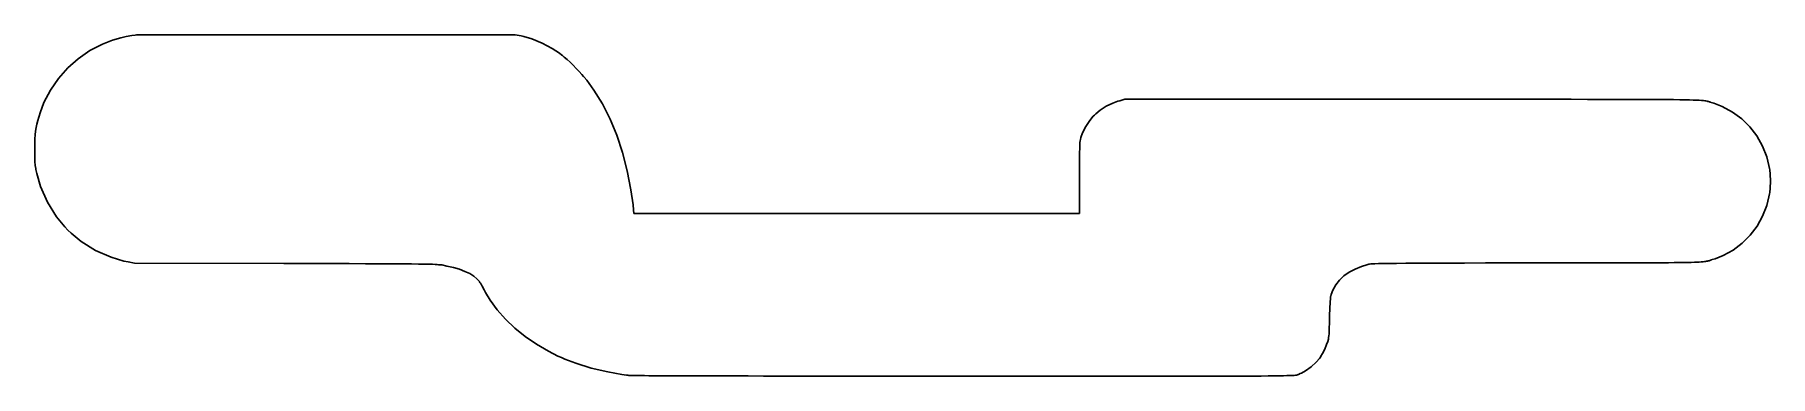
# Model space of a CAD drawing. Extents: x 0 to 1124, y 0 to 221.
import ezdxf

# ---------------------------------------------------------------- set-up
doc = ezdxf.new("R2010")
doc.units = 0
doc.layers.get('0').update_dxf_attribs({"linetype": 'CONTINUOUS'})

msp = doc.modelspace()

# ---------------------------------------------------------------- linework, layer by layer
at = {"color": 0}
for p, q in [((43.9, 214.9), (35.7, 210.7)), ((50.4, 217.5), (43.9, 214.9)), ((52.7, 218.2), (50.4, 217.5)), ((53.4, 218.4), (52.7, 218.2)), ((55.7, 219), (53.4, 218.4)), ((59.3, 219.8), (55.7, 219)), ((62.8, 220.5), (59.3, 219.8)), ((65, 220.8), (62.8, 220.5)), ((65.8, 220.9), (65, 220.8)), ((66, 220.9), (65.8, 220.9)), ((66.5, 220.9), (66, 220.9)), ((68.5, 220.9), (66.5, 220.9)), ((71.7, 220.9), (68.5, 220.9)), ((75.9, 220.9), (71.7, 220.9)), ((81.2, 220.9), (75.9, 220.9)), ((87.4, 221), (81.2, 220.9)), ((94.5, 221), (87.4, 221)), ((102.5, 221), (94.5, 221)), ((111.3, 221), (102.5, 221)), ((120.8, 221), (111.3, 221)), ((130.9, 221), (120.8, 221)), ((141.6, 221), (130.9, 221)), ((152.8, 221), (141.6, 221)), ((164.5, 221), (152.8, 221)), ((176.6, 221), (164.5, 221)), ((186, 221), (176.6, 221)), ((189.1, 221), (186, 221)), ((311.1, 221), (189.1, 221)), ((315, 220.2), (311.1, 221)), ((316.7, 219.8), (315, 220.2)), ((321.8, 218.3), (316.7, 219.8)), ((328.5, 215.6), (321.8, 218.3)), ((335, 212.1), (328.5, 215.6)), ((28.2, 205.5), (21.4, 199.5)), ((35.7, 210.7), (28.2, 205.5)), ((339.8, 209), (335, 212.1)), ((341.3, 207.8), (339.8, 209)), ((341.7, 207.5), (341.3, 207.8)), ((342.9, 206.5), (341.7, 207.5)), ((344.7, 205), (342.9, 206.5)), ((346.6, 203.2), (344.7, 205)), ((348.6, 201.2), (346.6, 203.2)), ((15.4, 192.7), (10.3, 185.2)), ((21.4, 199.5), (15.4, 192.7)), ((350.6, 199.2), (348.6, 201.2)), ((352.6, 197.2), (350.6, 199.2)), ((354.3, 195.3), (352.6, 197.2)), ((355.4, 194), (354.3, 195.3)), ((355.8, 193.5), (355.4, 194)), ((357.4, 191.5), (355.8, 193.5)), ((362, 185.2), (357.4, 191.5)), ((10.3, 185.2), (6, 177.1)), ((367.6, 176.2), (362, 185.2)), ((3.5, 170.5), (2.8, 168.3)), ((6, 177.1), (3.5, 170.5)), ((372.5, 166.4), (367.6, 176.2)), ((686.2, 169), (685.4, 168.2)), ((687.1, 169.8), (686.2, 169)), ((689.9, 172.1), (687.1, 169.8)), ((693.8, 174.7), (689.9, 172.1)), ((698, 176.8), (693.8, 174.7)), ((701.4, 178), (698, 176.8)), ((702.6, 178.3), (701.4, 178)), ((705.9, 179.2), (702.6, 178.3)), ((890.9, 179.2), (705.9, 179.2)), ((895.5, 179.2), (890.9, 179.2)), ((909.2, 179.2), (895.5, 179.2)), ((926.3, 179.2), (909.2, 179.2)), ((942.2, 179.2), (926.3, 179.2)), ((956.9, 179.2), (942.2, 179.2)), ((970.5, 179.2), (956.9, 179.2)), ((983.2, 179.2), (970.5, 179.2)), ((994.8, 179.2), (983.2, 179.2)), ((1005.4, 179.1), (994.8, 179.2)), ((1015.1, 179.1), (1005.4, 179.1)), ((1024, 179.1), (1015.1, 179.1)), ((1032, 179.1), (1024, 179.1)), ((1039.2, 179.1), (1032, 179.1)), ((1045.7, 179.1), (1039.2, 179.1)), ((1051.5, 179), (1045.7, 179.1)), ((1056.6, 179), (1051.5, 179)), ((1061.1, 179), (1056.6, 179)), ((1065.1, 178.9), (1061.1, 179)), ((1068.5, 178.9), (1065.1, 178.9)), ((1071.4, 178.8), (1068.5, 178.9)), ((1073.9, 178.7), (1071.4, 178.8)), ((1076, 178.7), (1073.9, 178.7)), ((1077.8, 178.6), (1076, 178.7)), ((1079.2, 178.5), (1077.8, 178.6)), ((1080.4, 178.4), (1079.2, 178.5)), ((1081.4, 178.3), (1080.4, 178.4)), ((1082.1, 178.2), (1081.4, 178.3)), ((1082.8, 178), (1082.1, 178.2)), ((1083.3, 177.9), (1082.8, 178)), ((1083.8, 177.7), (1083.3, 177.9)), ((1084.3, 177.6), (1083.8, 177.7)), ((1084.9, 177.4), (1084.3, 177.6)), ((1085.3, 177.3), (1084.9, 177.4)), ((1085.5, 177.2), (1085.3, 177.3)), ((1087.3, 176.7), (1085.5, 177.2)), ((1092.7, 174.6), (1087.3, 176.7)), ((1099.3, 171), (1092.7, 174.6)), ((1105.3, 166.6), (1099.3, 171)), ((0.5, 158.6), (0.3, 156.2)), ((0.9, 160.9), (0.5, 158.6)), ((1.4, 163.2), (0.9, 160.9)), ((2, 165.6), (1.4, 163.2)), ((2.6, 167.6), (2, 165.6)), ((2.8, 168.3), (2.6, 167.6)), ((376.9, 156), (372.5, 166.4)), ((678.5, 157.6), (677.4, 154.4)), ((680.5, 161.7), (678.5, 157.6)), ((683.1, 165.5), (680.5, 161.7)), ((685.4, 168.2), (683.1, 165.5)), ((1110.6, 161.4), (1105.3, 166.6)), ((1115.1, 155.5), (1110.6, 161.4)), ((0.1, 153.6), (0, 150.6)), ((0, 150.6), (0, 147.9)), ((0, 147.9), (0, 147.1)), ((0, 147.1), (0, 145.8)), ((0.3, 156.2), (0.1, 153.6)), ((380.5, 144.8), (376.9, 156)), ((676.6, 147.6), (676.5, 144.6)), ((676.8, 151.2), (676.6, 149.7)), ((676.6, 149.7), (676.6, 147.6)), ((676.9, 152.3), (676.8, 151.2)), ((677.1, 153.1), (676.9, 152.3)), ((677.2, 153.3), (677.1, 153.1)), ((677.4, 154.4), (677.2, 153.3)), ((1118.8, 149), (1115.1, 155.5)), ((1121.5, 142), (1118.8, 149)), ((0, 145.8), (0, 142.2)), ((0, 142.2), (0.1, 138.9)), ((0.1, 138.9), (0.4, 136.4)), ((0.4, 136.4), (0.7, 134.5)), ((383.6, 133), (380.5, 144.8)), ((676.5, 144.6), (676.5, 140.5)), ((676.5, 140.5), (676.5, 135)), ((676.5, 135), (676.5, 129.7)), ((1122.9, 136.4), (1121.5, 142)), ((1123.2, 134.5), (1122.9, 136.4)), ((0.7, 134.5), (0.8, 133.9)), ((0.8, 133.9), (1.3, 131.1)), ((1.3, 131.1), (3.7, 122.9)), ((386, 120.6), (383.6, 133)), ((676.5, 129.7), (676.5, 127.9)), ((676.5, 127.9), (676.5, 105.4)), ((1123.4, 133.6), (1123.2, 134.5)), ((1123.6, 130.8), (1123.4, 133.6)), ((1123.8, 126.2), (1123.6, 130.8)), ((1123.6, 121.7), (1123.8, 126.2)), ((3.7, 122.9), (8.2, 112.6)), ((8.2, 112.6), (14.1, 103.2)), ((387.4, 110.9), (386, 120.6)), ((1121.5, 110.6), (1122.9, 116.1)), ((1122.9, 116.1), (1123.2, 118)), ((1123.2, 118), (1123.4, 118.9)), ((1123.4, 118.9), (1123.6, 121.7)), ((14.1, 103.2), (19.5, 96.6)), ((387.7, 107.7), (387.4, 110.9)), ((387.9, 105.4), (387.7, 107.7)), ((676.5, 105.4), (387.9, 105.4)), ((1115.2, 97.2), (1118.8, 103.6)), ((1118.8, 103.6), (1121.5, 110.6)), ((19.5, 96.6), (21.5, 94.6)), ((21.5, 94.6), (23.5, 92.7)), ((23.5, 92.7), (30, 87.3)), ((1105.5, 86.1), (1110.7, 91.3)), ((1110.7, 91.3), (1115.2, 97.2)), ((30, 87.3), (39.3, 81.4)), ((39.3, 81.4), (49.5, 77)), ((1093.2, 78.1), (1099.7, 81.7)), ((1099.7, 81.7), (1105.5, 86.1)), ((49.5, 77), (57.8, 74.5)), ((57.8, 74.5), (60.6, 74)), ((60.6, 74), (64.6, 73.1)), ((64.6, 73.1), (161.4, 73)), ((161.4, 73), (165.3, 73)), ((165.3, 73), (177.2, 72.9)), ((177.2, 72.9), (191.2, 72.9)), ((191.2, 72.9), (203.5, 72.9)), ((203.5, 72.9), (214.2, 72.8)), ((214.2, 72.8), (223.5, 72.8)), ((223.5, 72.8), (231.5, 72.8)), ((231.5, 72.8), (238.2, 72.7)), ((238.2, 72.7), (243.9, 72.7)), ((243.9, 72.7), (248.5, 72.6)), ((248.5, 72.6), (252.2, 72.6)), ((252.2, 72.6), (255.2, 72.5)), ((255.2, 72.5), (257.5, 72.5)), ((257.5, 72.5), (259.2, 72.4)), ((259.2, 72.4), (260.5, 72.3)), ((260.5, 72.3), (261.5, 72.2)), ((261.5, 72.2), (262.1, 72.2)), ((262.1, 72.2), (262.3, 72.1)), ((262.3, 72.1), (263.5, 72)), ((263.5, 72), (266.9, 71.3)), ((266.9, 71.3), (271.2, 70.3)), ((271.2, 70.3), (275.1, 69.2)), ((275.1, 69.2), (278.6, 67.9)), ((278.6, 67.9), (281.7, 66.4)), ((851, 67.3), (854.9, 69.4)), ((854.9, 69.4), (859.1, 71.1)), ((859.1, 71.1), (862.6, 72.2)), ((862.6, 72.2), (863.8, 72.5)), ((863.8, 72.5), (863.9, 72.5)), ((863.9, 72.5), (864.3, 72.6)), ((864.3, 72.6), (865.1, 72.7)), ((865.1, 72.7), (866.2, 72.8)), ((866.2, 72.8), (867.8, 72.8)), ((867.8, 72.8), (870, 72.9)), ((870, 72.9), (873, 73)), ((873, 73), (876.8, 73)), ((876.8, 73), (881.7, 73)), ((881.7, 73), (887.7, 73.1)), ((887.7, 73.1), (894.9, 73.1)), ((894.9, 73.1), (903.6, 73.2)), ((903.6, 73.2), (913.8, 73.2)), ((913.8, 73.2), (925.7, 73.2)), ((925.7, 73.2), (939.4, 73.3)), ((939.4, 73.3), (955, 73.3)), ((955, 73.3), (968.2, 73.3)), ((968.2, 73.3), (972.6, 73.3)), ((972.6, 73.3), (975.2, 73.3)), ((975.2, 73.3), (983.1, 73.3)), ((983.1, 73.3), (993, 73.4)), ((993, 73.4), (1002.1, 73.4)), ((1002.1, 73.4), (1010.6, 73.4)), ((1010.6, 73.4), (1018.4, 73.4)), ((1018.4, 73.4), (1025.7, 73.4)), ((1025.7, 73.4), (1032.3, 73.4)), ((1032.3, 73.4), (1038.4, 73.5)), ((1038.4, 73.5), (1044, 73.5)), ((1044, 73.5), (1049.1, 73.5)), ((1049.1, 73.5), (1053.6, 73.5)), ((1053.6, 73.5), (1057.8, 73.5)), ((1057.8, 73.5), (1061.5, 73.6)), ((1061.5, 73.6), (1064.8, 73.6)), ((1064.8, 73.6), (1067.8, 73.6)), ((1067.8, 73.6), (1070.4, 73.7)), ((1070.4, 73.7), (1072.6, 73.7)), ((1072.6, 73.7), (1074.6, 73.8)), ((1074.6, 73.8), (1076.3, 73.9)), ((1076.3, 73.9), (1077.8, 73.9)), ((1077.8, 73.9), (1079.1, 74)), ((1079.1, 74), (1080.2, 74.1)), ((1080.2, 74.1), (1081.1, 74.2)), ((1081.1, 74.2), (1081.8, 74.3)), ((1081.8, 74.3), (1082.5, 74.4)), ((1082.5, 74.4), (1083.1, 74.5)), ((1083.1, 74.5), (1083.6, 74.6)), ((1083.6, 74.6), (1084.1, 74.8)), ((1084.1, 74.8), (1084.5, 74.9)), ((1084.5, 74.9), (1085, 75.1)), ((1085, 75.1), (1085.6, 75.3)), ((1085.6, 75.3), (1086, 75.4)), ((1086, 75.4), (1086.2, 75.5)), ((1086.2, 75.5), (1088, 76)), ((1088, 76), (1093.2, 78.1)), ((281.7, 66.4), (284.3, 64.8)), ((284.3, 64.8), (286.3, 63.1)), ((286.3, 63.1), (287.5, 61.8)), ((287.5, 61.8), (287.9, 61.3)), ((287.9, 61.3), (288, 61.1)), ((288, 61.1), (288.3, 60.7)), ((288.3, 60.7), (288.7, 60.2)), ((288.7, 60.2), (288.9, 59.8)), ((288.9, 59.8), (289.1, 59.6)), ((289.1, 59.6), (289.1, 59.6)), ((289.1, 59.6), (289.1, 59.5)), ((289.1, 59.5), (289.3, 59.2)), ((289.3, 59.2), (289.7, 58.4)), ((289.7, 58.4), (290.3, 57.3)), ((290.3, 57.3), (290.9, 56.2)), ((290.9, 56.2), (291, 55.9)), ((840.6, 55.7), (842.4, 59.1)), ((842.4, 59.1), (844.8, 62.1)), ((844.8, 62.1), (847.7, 64.9)), ((847.7, 64.9), (851, 67.3)), ((291, 55.9), (291.9, 54.2)), ((291.9, 54.2), (294.8, 49.3)), ((294.8, 49.3), (299.4, 43)), ((838.5, 43.9), (838.7, 47.9)), ((838.7, 47.9), (838.9, 50.4)), ((838.9, 50.4), (839.1, 51.6)), ((839.1, 51.6), (839.2, 51.9)), ((839.2, 51.9), (839.5, 52.9)), ((839.5, 52.9), (840.6, 55.7)), ((299.4, 43), (304.8, 36.9)), ((304.8, 36.9), (310.8, 31.1)), ((838.2, 31.4), (838.3, 34.3)), ((838.3, 34.3), (838.4, 37)), ((838.4, 39.4), (838.5, 43.9)), ((838.4, 37.9), (838.4, 39.4)), ((838.4, 37), (838.4, 37.9)), ((310.8, 31.1), (317.5, 25.7)), ((317.5, 25.7), (324.8, 20.7)), ((837.2, 22.4), (837.4, 23.1)), ((837.4, 23.3), (837.6, 24)), ((837.4, 23.1), (837.4, 23.3)), ((837.6, 24), (837.8, 25)), ((837.8, 25), (837.9, 26.1)), ((837.9, 26.1), (838.1, 27.4)), ((838.1, 29.2), (838.2, 31.4)), ((838.1, 27.4), (838.1, 29.2)), ((324.8, 20.7), (332.6, 16.2)), ((332.6, 16.2), (338.8, 13.1)), ((338.8, 13.1), (341, 12.2)), ((341, 12.2), (343.3, 11.1)), ((829.8, 9.1), (831.9, 11.5)), ((831.9, 11.5), (832.5, 12.4)), ((832.5, 12.4), (832.8, 13)), ((832.8, 13), (833.9, 14.8)), ((833.9, 14.8), (835.3, 17.6)), ((835.3, 17.6), (836.5, 20.5)), ((836.5, 20.5), (837.2, 22.4)), ((343.3, 11.1), (350.4, 8.4)), ((350.4, 8.4), (360.3, 5.3)), ((360.3, 5.3), (371.1, 2.8)), ((371.1, 2.8), (380.1, 1.2)), ((380.1, 1.2), (383.1, 0.8)), ((383.1, 0.8), (383.2, 0.7)), ((383.2, 0.7), (383.5, 0.7)), ((383.5, 0.7), (384, 0.7)), ((384, 0.7), (384.6, 0.6)), ((384.6, 0.6), (385.4, 0.6)), ((385.4, 0.6), (386.3, 0.5)), ((386.3, 0.5), (387.5, 0.5)), ((387.5, 0.5), (388.9, 0.5)), ((388.9, 0.5), (390.6, 0.4)), ((390.6, 0.4), (392.6, 0.4)), ((392.6, 0.4), (394.9, 0.4)), ((394.9, 0.4), (397.6, 0.3)), ((397.6, 0.3), (400.8, 0.3)), ((400.8, 0.3), (404.4, 0.3)), ((404.4, 0.3), (408.4, 0.3)), ((408.4, 0.3), (413, 0.3)), ((413, 0.3), (418.1, 0.2)), ((418.1, 0.2), (423.8, 0.2)), ((423.8, 0.2), (430.1, 0.2)), ((430.1, 0.2), (437, 0.2)), ((437, 0.2), (444.6, 0.2)), ((444.6, 0.2), (452.9, 0.2)), ((452.9, 0.2), (462, 0.2)), ((462, 0.2), (471.8, 0.1)), ((471.8, 0.1), (482.4, 0.1)), ((482.4, 0.1), (493.9, 0.1)), ((493.9, 0.1), (506.2, 0.1)), ((506.2, 0.1), (519.4, 0.1)), ((519.4, 0.1), (533.6, 0.1)), ((533.6, 0.1), (548.7, 0.1)), ((548.7, 0.1), (564.8, 0.1)), ((564.8, 0.1), (582, 0.1)), ((582, 0.1), (595.6, 0.1)), ((595.6, 0.1), (600.2, 0.1)), ((600.2, 0.1), (605.4, 0.1)), ((605.4, 0.1), (621, 0)), ((621, 0), (640.5, 0)), ((640.5, 0), (658.6, 0)), ((658.6, 0), (675.5, 0)), ((675.5, 0), (691, 0)), ((691, 0), (705.4, 0)), ((705.4, 0), (718.7, 0)), ((718.7, 0), (730.8, 0)), ((730.8, 0), (741.9, 0)), ((741.9, 0), (752, 0)), ((752, 0), (761.1, 0)), ((761.1, 0), (769.3, 0)), ((769.3, 0), (776.7, 0)), ((776.7, 0), (783.3, 0.1)), ((783.3, 0.1), (789.1, 0.1)), ((789.1, 0.1), (794.2, 0.1)), ((794.2, 0.1), (798.6, 0.2)), ((798.6, 0.2), (802.5, 0.2)), ((802.5, 0.2), (805.7, 0.3)), ((805.7, 0.3), (808.5, 0.3)), ((808.5, 0.3), (810.8, 0.4)), ((810.8, 0.4), (812.7, 0.5)), ((812.7, 0.5), (814.2, 0.5)), ((814.2, 0.5), (815.4, 0.6)), ((815.4, 0.6), (816.3, 0.7)), ((816.3, 0.7), (817, 0.8)), ((817, 0.8), (817.6, 1)), ((817.6, 1), (818, 1.1)), ((818, 1.1), (818.3, 1.2)), ((818.3, 1.2), (818.7, 1.4)), ((818.7, 1.4), (819, 1.5)), ((819, 1.5), (819.3, 1.7)), ((819.3, 1.7), (819.4, 1.7)), ((819.4, 1.7), (820.3, 2.1)), ((820.3, 2.1), (822.9, 3.5)), ((822.9, 3.5), (826.5, 6)), ((826.5, 6), (829.8, 9.1))]:
    msp.add_line(p, q, dxfattribs=at)

doc.saveas('drawing.dxf')
